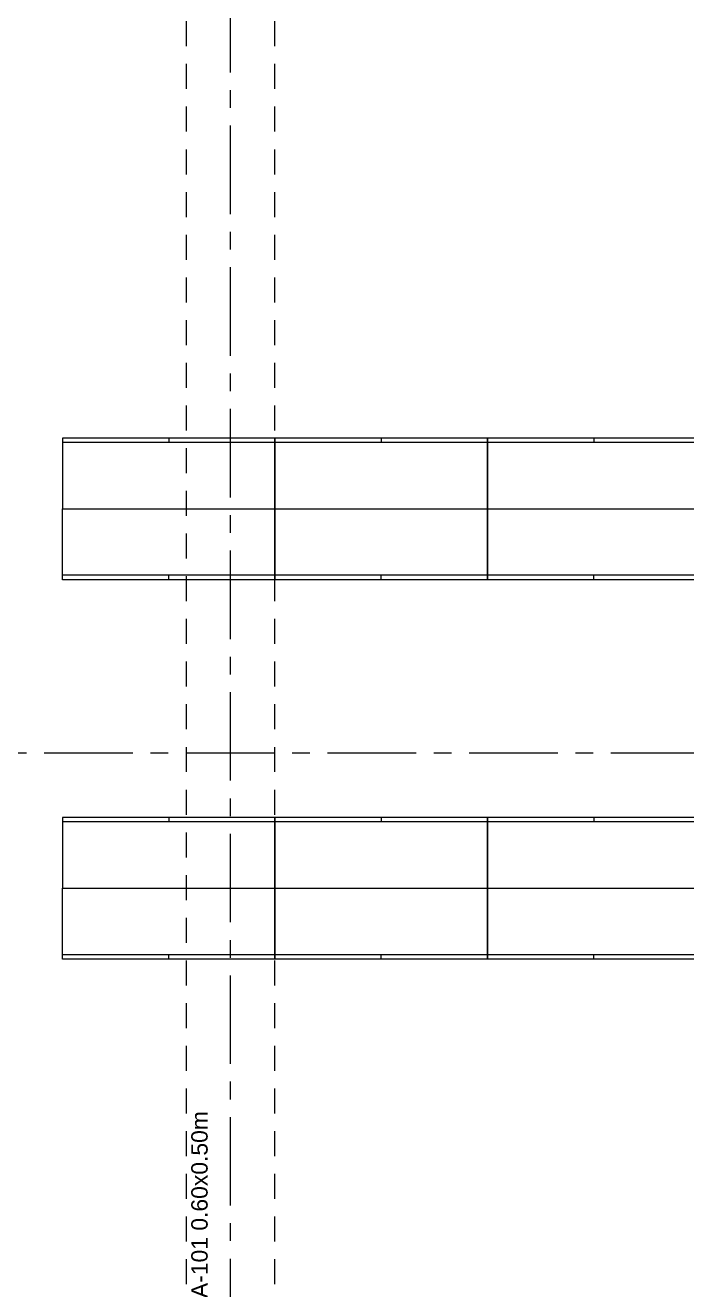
# Model space of a CAD drawing. Header units: inches. Extents: x -19 to 5698, y -728 to 92.
# Drawn here: x 299.66 to 303.4, y 31.37 to 38.52 of the extents above; entities that cross this region are included whole.
import ezdxf

# ---------------------------------------------------------------- set-up
doc = ezdxf.new("R2010")
doc.units = ezdxf.units.IN
doc.header["$MEASUREMENT"] = 0
doc.linetypes.add('Hidden Line', pattern=[0.195611, 0.141111, -0.0545])
doc.linetypes.add('Punto & Raya', pattern=[0.65, 0.5, -0.075, 0, -0.075])
for name, color, linetype in [('02 _ ARQ _ ALB _ Ejes Generales', 251, 'Continuous'), ('08 _ STR _ EXT _ 09 Vigas', 251, 'Continuous'), ('Interior - Mobiliario', 7, 'Continuous'), ('Marcador - Secciones', 7, 'Continuous'), ('Notas - Etiquetas', 7, 'Continuous')]:
    doc.layers.add(name, color=color, linetype=linetype)
doc.styles.add('Estilo_Generado_4', font='swisse.ttf')

msp = doc.modelspace()

# ---------------------------------------------------------------- linework, layer by layer
at = {"layer": '02 _ ARQ _ ALB _ Ejes Generales', "color": 251, "linetype": 'Punto & Raya', "lineweight": 13, "true_color": 0x636466}
msp.add_line((300.82, 3.05), (300.82, 44.9), dxfattribs=at)
at = {"layer": '08 _ STR _ EXT _ 09 Vigas', "color": 251, "linetype": 'Hidden Line', "lineweight": 13, "true_color": 0x636466}
for p, q in [((300.57, 30.2), (300.57, 39.4)), ((301.07, 30.2), (301.07, 39.4))]:
    msp.add_line(p, q, dxfattribs=at)
at = {"layer": 'Interior - Mobiliario', "color": 175, "linetype": 'Continuous', "lineweight": 13}
for p, q in [((301.07, 36.1599), (299.87, 36.1599)), ((300.47, 36.1849), (300.47, 36.1599)), ((301.07, 36.1849), (301.07, 36.1599)), ((302.27, 36.1599), (301.07, 36.1599)), ((301.67, 36.1849), (301.67, 36.1599)), ((302.27, 36.1849), (302.27, 36.1599)), ((303.47, 36.1599), (302.27, 36.1599)), ((302.87, 36.1849), (302.87, 36.1599)), ((301.07, 35.4099), (299.87, 35.4099)), ((300.47, 35.3849), (300.47, 35.4099)), ((302.27, 35.4099), (301.07, 35.4099)), ((301.07, 35.3849), (301.07, 35.4099)), ((301.67, 35.3849), (301.67, 35.4099)), ((302.27, 35.3849), (302.27, 35.4099)), ((303.47, 35.4099), (302.27, 35.4099)), ((302.87, 35.3849), (302.87, 35.4099)), ((301.07, 34.0169), (299.87, 34.0169)), ((300.47, 34.0419), (300.47, 34.0169)), ((301.07, 34.0419), (301.07, 34.0169)), ((302.27, 34.0169), (301.07, 34.0169)), ((301.67, 34.0419), (301.67, 34.0169)), ((302.27, 34.0419), (302.27, 34.0169)), ((303.47, 34.0169), (302.27, 34.0169)), ((302.87, 34.0419), (302.87, 34.0169)), ((301.07, 33.2669), (299.87, 33.2669)), ((300.47, 33.2419), (300.47, 33.2669)), ((302.27, 33.2669), (301.07, 33.2669)), ((301.07, 33.2419), (301.07, 33.2669)), ((301.67, 33.2419), (301.67, 33.2669)), ((302.27, 33.2419), (302.27, 33.2669)), ((303.47, 33.2669), (302.27, 33.2669)), ((302.87, 33.2419), (302.87, 33.2669))]:
    msp.add_line(p, q, dxfattribs=at)
at = {"layer": 'Interior - Mobiliario', "color": 175, "linetype": 'Continuous', "lineweight": 13, "flags": 128}
for points in [[(301.07, 36.1849), (299.87, 36.1849), (299.87, 35.7849), (301.07, 35.7849)], [(302.27, 36.1849), (301.07, 36.1849), (301.07, 35.7849), (302.27, 35.7849)], [(303.47, 36.1849), (302.27, 36.1849), (302.27, 35.7849), (303.47, 35.7849)], [(301.07, 35.3849), (299.87, 35.3849), (299.87, 35.7849), (301.07, 35.7849)], [(302.27, 35.3849), (301.07, 35.3849), (301.07, 35.7849), (302.27, 35.7849)], [(303.47, 35.3849), (302.27, 35.3849), (302.27, 35.7849), (303.47, 35.7849)], [(301.07, 34.0419), (299.87, 34.0419), (299.87, 33.6419), (301.07, 33.6419)], [(302.27, 34.0419), (301.07, 34.0419), (301.07, 33.6419), (302.27, 33.6419)], [(303.47, 34.0419), (302.27, 34.0419), (302.27, 33.6419), (303.47, 33.6419)], [(301.07, 33.2419), (299.87, 33.2419), (299.87, 33.6419), (301.07, 33.6419)], [(302.27, 33.2419), (301.07, 33.2419), (301.07, 33.6419), (302.27, 33.6419)], [(303.47, 33.2419), (302.27, 33.2419), (302.27, 33.6419), (303.47, 33.6419)]]:
    msp.add_lwpolyline(points, close=True, dxfattribs=at)
at = {"layer": 'Marcador - Secciones', "color": 251, "linetype": 'Punto & Raya', "lineweight": 13, "true_color": 0x636466}
msp.add_line((282.1667, 34.4067), (333.4403, 34.4067), dxfattribs=at)

# ---------------------------------------------------------------- texts
at = {"layer": 'Notas - Etiquetas', "color": 171, "linetype": 'Continuous', "lineweight": 13, "insert": (300.5976, 31.1051), "char_height": 0.0925, "attachment_point": 1, "rotation": 90, "style": 'Estilo_Generado_4'}
msp.add_mtext('\\A1;{\\pql;\\fSwis721 Ex BT|b0|i0|c0|p34;VIGA-101\\fSwis721 Ex BT|b0|i0|c0|p34; \\fSwis721 Ex BT|b0|i0|c0|p34;0.60\\fSwis721 Ex BT|b0|i0|c0|p34;x\\fSwis721 Ex BT|b0|i0|c0|p34;0.50\\fSwis721 Ex BT|b0|i0|c0|p34;m}', dxfattribs=at)

doc.saveas('drawing.dxf')
